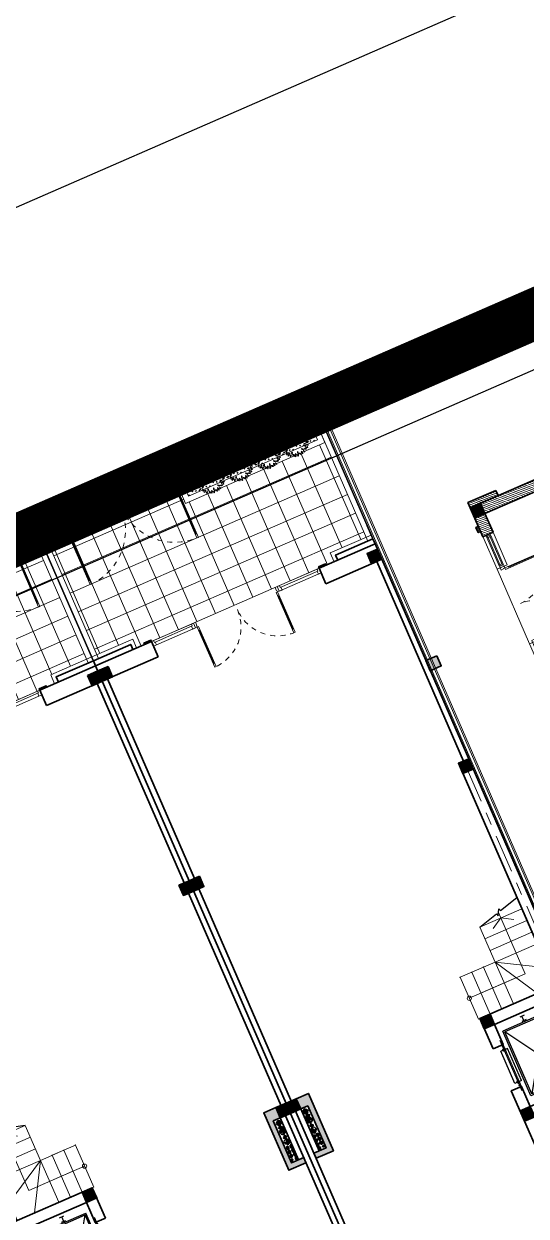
# Model space of a CAD drawing. Header units: millimetres. Extents: x 567980 to 569372, y 2065777 to 2066674.
# Drawn here: x 568796.7 to 568806.59, y 2066502.58 to 2066526.02 of the extents above; entities that cross this region are included whole.
import ezdxf

# ---------------------------------------------------------------- set-up
doc = ezdxf.new("R2010")
doc.units = ezdxf.units.MM
for name, pattern in [('ACAD_ISO03W100', [30, 12, -18]), ('CENTER', [3, 1.5, -0.5, 0.5, -0.5]), ('CENTER2', [1.125, 0.75, -0.125, 0.125, -0.125]), ('CONTINOUS', [0]), ('DIVIDEX22', [1.25, 0.625, -0.25, 0, -0.125, 0, -0.25]), ('HIDDEN', [0.75, 0.5, -0.25]), ('HIDDEN2', [0.1875, 0.125, -0.0625]), ('PHANTOM2', [1.25, 0.625, -0.125, 0.125, -0.125, 0.125, -0.125]), ('PHANTOM3', [1.5, 0.625, -0.125, 0.125, -0.125, 0.125, -0.125, 0.125, -0.125])]:
    doc.linetypes.add(name, pattern=pattern)
for name, color, linetype, lineweight in [('A-CAY', 76, 'Continuous', 13), ('A-COT VACH', 2, 'Continuous', 35), ('A-CUA', 25, 'Continuous', 5), ('A-DIM', 251, 'Continuous', 15), ('A-HATCH', 251, 'Continuous', 5), ('A-NET CAT', 214, 'Continuous', 30), ('A-NET THAY', 125, 'Continuous', 18), ('A-NOI THAT', 44, 'Continuous', 9), ('A-TRUC', 250, 'CENTER', 5), ('A-TUONG', 255, 'Continuous', 35), ('boDnv', 54, 'Continuous', 25), ('N1.1-CN', 4, 'CONTINOUS', 35), ('N1.3-TN', 6, 'CENTER2', 35), ('N1.4-TP', 4, 'PHANTOM2', 35), ('N1.5-TH', 2, 'PHANTOM3', 30), ('N1.6-NM', 3, 'DIVIDEX22', 30), ('N4-OTHER1', 143, 'CONTINOUS', 15)]:
    doc.layers.add(name, color=color, linetype=linetype, lineweight=lineweight)
for name, color, linetype in [('A-NOITHAT', 252, 'Continuous'), ('ChiaLo', 128, 'CENTER'), ('datOlienke', 42, 'Continuous'), ('LogDg', 7, 'Continuous'), ('LoLK', 6, 'Continuous'), ('M-CD', 40, 'ACAD_ISO03W100'), ('M-Control', 170, 'CENTER2'), ('M-RP', 140, 'Continuous'), ('QH', 7, 'Continuous'), ('RANHGIOI', 2, 'HIDDEN'), ('ViaHeS', 32, 'Continuous')]:
    doc.layers.add(name, color=color, linetype=linetype)
doc.styles.add('rms', font='romans.shx', dxfattribs={"width": 0.7, "bigfont": 'vns.shx'})
doc.linetypes.add('ADL', pattern='A,0.125,-0.15,["++",rms,S=0.5,R=0,X=0,Y=-0.2245],-1.35,1.125', length=2.75)

# ---------------------------------------------------------------- blocks, each defined once
blk = doc.blocks.new('NEN')
at = {"layer": 'boDnv', "color": 10, "linetype": 'ADL', "ltscale": 0.25}
blk.add_lwpolyline([(116.663, 150.753), (122.733, 148.551), (135.807, 122.411), (133.753, 116.749), (-8.129, 54.905), (-13.649, 57.26), (-23.763, 84.693), (-21.221, 90.652)], close=True, dxfattribs=at)
at = {"layer": 'ChiaLo', "ltscale": 5}
for points in [[(120.963, 110.083), (104.98, 146.751)], [(115.462, 107.686), (99.479, 144.354)]]:
    blk.add_lwpolyline(points, dxfattribs=at)
at = {"layer": 'datOlienke'}
blk.add_lwpolyline([(116.629, 151.829), (123.449, 149.355), (136.893, 122.474), (134.546, 116.004), (-8.125, 53.816), (-14.438, 56.509), (-24.839, 84.72), (-21.985, 91.41)], close=True, dxfattribs=at)
at = {"layer": 'LogDg'}
blk.add_lwpolyline([(-6.653, 51.185), (136.874, 113.746, 0.429738), (140.832, 124.658), (126.05, 154.214, 0.398858), (115.699, 157.969), (-24.481, 96.867, 0.397369), (-28.79, 86.766), (-17.356, 55.751, 0.431261)], format="xyb", close=True, dxfattribs=at)
at = {"layer": 'LoLK'}
for points in [[(123.449, 149.355), (116.629, 151.829), (104.98, 146.751), (109.375, 136.668), (126.14, 143.975)], [(104.98, 146.751), (99.479, 144.354), (107.471, 126.02), (112.971, 128.417)], [(99.479, 144.354), (93.979, 141.957), (101.971, 123.623), (107.471, 126.02)]]:
    blk.add_lwpolyline(points, close=True, dxfattribs=at)
at = {"layer": 'RANHGIOI', "color": 1, "ltscale": 9, "const_width": 1}
blk.add_lwpolyline([(-499.271, -471.636), (-50.48, -321.024, 0.050684), (130.425, -239.135), (301.319, -139.843), (460, -51.299, 0.006594), (435.293, -5.051), (303.078, 234.769), (284.672, 225.077), (-55.993, 76.586), (-56.839, 76.223, -0.005137), (-90.743, 62.093)], format="xyb", dxfattribs=at)
at = {"layer": 'ViaHeS'}
blk.add_lwpolyline([(116.629, 151.829), (123.449, 149.355), (136.893, 122.474), (134.546, 116.004), (-8.125, 53.816), (-14.438, 56.509), (-24.839, 84.72), (-21.985, 91.41)], close=True, dxfattribs=at)
blk = doc.blocks.new('NEN H01')
at = {"layer": 'datOlienke'}
blk.add_lwpolyline([(-2.11, 40), (3.153, 35.007), (4.737, 4.993), (0, 0), (-155.636, 0), (-160.347, 4.992), (-158.608, 35.008), (-153.319, 40)], close=True, dxfattribs=at)
at = {"layer": 'LoLK'}
for points in [[(-20.818, 40), (-26.818, 40), (-26.818, 20), (-20.818, 20)], [(-14.818, 40), (-20.818, 40), (-20.818, 20), (-14.818, 20)], [(3.153, 35.007), (-2.11, 40), (-14.818, 40), (-14.818, 29), (3.47, 29)]]:
    blk.add_lwpolyline(points, close=True, dxfattribs=at)
blk = doc.blocks.new('A$C1a95cbaf')
at = {"layer": 'A-HATCH'}
h = blk.add_hatch(dxfattribs=at)
h.set_pattern_fill('ANSI31', color=256, scale=300)
h.set_pattern_definition([(45, (-121341.862, 350750.01), (-26.5165043, 26.5165043), [])])
h.paths.add_polyline_path([(110, 600), (0, 600), (0, 0), (110, 0)])
at = {"layer": 'A-TUONG', "elevation": 0}
blk.add_lwpolyline([(110, 0), (0, 0), (0, 600), (110, 600)], close=True, dxfattribs=at)
blk = doc.blocks.new('*U400')
at = {"layer": 'A-CUA', "color": 32}
for points in [[(60, -40), (45, -40), (45, -18), (0, -18), (0, -40), (0, -40), (0, -82), (0, -82), (0, -103), (45, -103), (45, -82), (60, -82)], [(30, -82), (60, -82), (60, -40), (30, -40)], [(640, -40), (655, -40), (655, -18), (700, -18), (700, -40), (700, -40), (700, -82), (700, -82), (700, -103), (655, -103), (655, -82), (640, -82)], [(670, -82), (640, -82), (640, -40), (670, -40)]]:
    blk.add_lwpolyline(points, close=True, dxfattribs=at)
at = {"layer": 'A-CUA', "color": 37, "lineweight": -2}
for points in [[(45, -18), (655, -18), (655, -40), (45, -40)], [(45, -82), (655, -82), (655, -103), (45, -103)]]:
    blk.add_lwpolyline(points, close=True, dxfattribs=at)
blk = doc.blocks.new('*U375')
for p, q in [((90, -100), (50, -100)), ((70, -100), (70, -917)), ((2043, -100), (2083, -100)), ((2063, -100), (2063, -917)), ((90, -917), (50, -917)), ((2043, -917), (2083, -917))]:
    blk.add_line(p, q)
for points in [[(0, 113), (60, 113), (60, 40), (50, 40), (50, 0), (0, 0)], [(50, 0), (90, 0), (90, -1017), (50, -1017)], [(2083, 0), (2043, 0), (2043, -1017), (2083, -1017)], [(2133, 113), (2073, 113), (2073, 40), (2083, 40), (2083, 0), (2133, 0)]]:
    blk.add_lwpolyline(points, close=True)
at = {"linetype": 'HIDDEN2'}
for centre, start, end in [((50, 0), 270, 0), ((2083, 0), 180, 270)]:
    blk.add_arc(centre, 1017, start, end, dxfattribs=at)
blk = doc.blocks.new('phào cửa')
at = {"layer": 'A-HATCH'}
h = blk.add_hatch(dxfattribs=at)
h.set_pattern_fill('ANSI31', color=256, scale=250)
h.set_pattern_definition([(45, (-237697.46, 7620.01), (-22.097087, 22.097087), [])])
h.paths.add_polyline_path([(0, 0), (0, 110), (-50, 110), (-50, 0)])
at = {"layer": 'A-TUONG'}
blk.add_lwpolyline([(0, 0), (0, 110), (-50, 110), (-50, 0)], close=True, dxfattribs=at)
blk = doc.blocks.new('CỦA DI SAU')
at = {"layer": 'A-NET THAY'}
blk.add_line((2200, 0), (3800, 0), dxfattribs=at)
for points in [[(2200, 0), (1500, 0), (1500, -220), (2200, -220)], [(3800, 0), (4500, 0), (4500, -220), (3800, -220)]]:
    blk.add_lwpolyline(points, close=True, dxfattribs=at)
at = {"layer": 'A-CUA', "xscale": -1}
blk.add_blockref('*U400', (2200, -49, 0), dxfattribs=at)
at = {"layer": 'A-CUA', "extrusion": (0, 0, -1), "xscale": -0.7500000000000002, "yscale": 0.7500000000000002, "zscale": -0.7500000000000002}
blk.add_blockref('*U375', (-2200, -152), dxfattribs=at)
at = {"layer": 'A-CUA'}
blk.add_blockref('*U400', (3800, -49), dxfattribs=at)
at = {"layer": 'A-TUONG', "xscale": -1, "rotation": 90}
blk.add_blockref('phào cửa', (1390, 0, 0), dxfattribs=at)
at = {"layer": 'A-TUONG', "rotation": 270}
blk.add_blockref('phào cửa', (4610, 0, 0), dxfattribs=at)
blk = doc.blocks.new('cot 220')
at = {"layer": 'A-COT VACH'}
h = blk.add_hatch(color=256, dxfattribs=at)
h.dxf.hatch_style = 1
h.paths.add_polyline_path([(110, 110), (-110, 110), (-110, -110), (110, -110)])
blk.add_lwpolyline([(-110, -110), (110, -110), (110, 110), (-110, 110)], close=True, dxfattribs=at)
blk = doc.blocks.new('cum dh a3.3.1.6.7')
at = {"layer": 'A-HATCH'}
h = blk.add_hatch(dxfattribs=at)
h.set_pattern_fill('ANSI31', color=256, scale=0.3)
h.set_pattern_definition([(45, (-202.69897, 262.50004), (-0.0265165043, 0.0265165043), [])])
h.paths.add_polyline_path([(25.998, 0), (25.998, 0), (25.999, -0.6), (26.109, -0.6), (26.108, 0), (25.998, 0), (25.998, -0.6), (25.999, -0.6), (25.998, 0), (25.378, 0), (25.378, -0.22), (25.778, -0.22), (25.778, -2), (25.998, -2), (25.998, -1.89), (25.998, -1.89), (25.998, -1.78)])
h.paths.add_polyline_path([(25.998, -4.24), (25.998, -3.82), (25.998, -3.82), (25.778, -3.82), (25.778, -4.46), (25.998, -4.46), (25.998, -4.35), (25.998, -4.35)])
at = {"layer": 'A-TUONG'}
blk.add_lwpolyline([(25.998, -2), (25.998, 0), (25.378, 0), (25.378, -0.22), (25.778, -0.22), (25.778, -2)], close=True, dxfattribs=at)
at = {"layer": 'A-COT VACH', "xscale": 0.001, "yscale": 0.001, "zscale": 0.001, "rotation": 359.9999999999999}
blk.add_blockref('cot 220', (25.888, -0.11), dxfattribs=at)
at = {"layer": 'A-TUONG', "xscale": 0.001, "yscale": 0.001, "zscale": 0.001, "rotation": 359.9999999999999}
for name, p in [('CỦA DI SAU', (20.879, 0, 0)), ('A$C1a95cbaf', (25.998, -0.6, 0))]:
    blk.add_blockref(name, p, dxfattribs=at)
blk = doc.blocks.new('AP11B2')
at = {"layer": 'A-NOITHAT'}
for p, q in [((360, 1492), (-360, 1492)), ((-360, 1342), (-360, 1492)), ((360, 1342), (360, 1492)), ((-725, 166), (-725, 1292)), ((725, 1292), (-725, 1292)), ((-695, 366), (-695, 1262)), ((695, 1262), (-695, 1262)), ((695, 366), (-695, 1262)), ((-695, 366), (695, 1262)), ((558, 1417), (-568, 1417)), ((-435, 1392), (-435, 1442)), ((-385, 1392), (-385, 1442)), ((-335, 1442), (-385, 1442)), ((-335, 1392), (-385, 1392)), ((360, 1342), (-360, 1342)), ((-335, 1392), (-335, 1442)), ((385, 1442), (335, 1442)), ((335, 1392), (335, 1442)), ((385, 1392), (335, 1392)), ((385, 1392), (385, 1442)), ((435, 1392), (435, 1442)), ((695, 366), (695, 1262)), ((725, 166), (725, 1292)), ((-850, 757), (-850, 857)), ((-750, 807), (-850, 807)), ((-750, 757), (-750, 857)), ((750, 757), (750, 857)), ((750, 807), (850, 807)), ((850, 757), (850, 857)), ((-360, 366), (-695, 366)), ((-420, 246), (-420, 366)), ((-360, 246), (-420, 246)), ((-360, 246), (-360, 366)), ((695, 366), (360, 366)), ((360, 246), (360, 366)), ((420, 246), (360, 246)), ((420, 246), (420, 366)), ((725, 166), (-725, 166)), ((417, 226), (-417, 226)), ((-417, 186), (-417, 226)), ((417, 186), (-417, 186)), ((417, 79), (-417, 79)), ((-417, 39), (-417, 79)), ((417, 39), (-417, 39)), ((-407, -67), (-407, 25)), ((-367, 25), (-407, 25)), ((-357, -15), (-357, 15)), ((0, 186), (0, 226)), ((0, 39), (0, 79)), ((357, -15), (357, 15)), ((407, 25), (367, 25)), ((407, -67), (407, 25)), ((417, 186), (417, 226)), ((417, 39), (417, 79)), ((-387, -77), (-397, -77)), ((-377, -67), (-377, -25)), ((-367, -25), (-377, -25)), ((377, -25), (367, -25)), ((377, -67), (377, -25)), ((397, -77), (387, -77))]:
    blk.add_line(p, q, dxfattribs=at)
for centre, start, end in [((-367, 15), 0, 90), ((367, 15), 90, 180), ((-397, -67), 180, 270), ((-387, -67), 270, 0), ((-367, -15), 270, 0), ((367, -15), 180, 270), ((387, -67), 180, 270), ((397, -67), 270, 0)]:
    blk.add_arc(centre, 10, start, end, dxfattribs=at)
for p in [(-900, 0), (900, 0)]:
    blk.add_point(p, dxfattribs=at)
blk = doc.blocks.new('N-ONGDUNG')
at = {"layer": 'N4-OTHER1', "ltscale": 10}
h = blk.add_hatch(dxfattribs=at)
h.set_pattern_fill('ANSI31', color=256, scale=36, angle=-90, style=0)
h.set_pattern_definition([(315, (39548.85, 159241.4585), (3.18198052, 3.18198052), [])])
h.paths.add_polyline_path([(0, 45, -0.414214), (45, 0), (0, 0)])
h.paths.add_polyline_path([(-45, 0, -0.414214), (0, 45), (0, 0, 1)])
h.paths.add_polyline_path([(0, 0), (45, 0, -1)])
at = {"linetype": 'Continuous', "ltscale": 10}
for p, q in [((63, 0), (-63, 0)), ((0, 63), (0, -63))]:
    blk.add_line(p, q, dxfattribs=at)
blk.add_circle((0, 0), 45, dxfattribs=at)
for centre, start, end in [((-23, 0), 0, 180), ((23, 0), 180, 0)]:
    blk.add_arc(centre, 22.5, start, end, dxfattribs=at)
blk = doc.blocks.new('$cc')
h = blk.add_hatch()
h.set_pattern_fill('_USER', color=8, scale=0.05, angle=45, style=0, pattern_type=0)
h.set_pattern_definition([(45, (-200956.024176, 465343.044346), (-0.0353553390593, 0.0353553390593), [])])
edge = h.paths.add_edge_path()
edge.add_arc((-0.19, -0.25), 0.313, -53.1301, 53.1301, ccw=False)
edge.add_arc((0, 0), 0.5, 90, 270, ccw=False)
edge.add_arc((0.19, 0.25), 0.312, 126.8699, 233.1301)
at = {"color": 8}
blk.add_lwpolyline([(0, 0, -0.5), (0, -0.5, -1), (0, 0.5, 0.5), (0, 0, 0.333333), (0, 0, 0.333333)], format="xyb", dxfattribs=at)
blk.add_circle((0, 0), 0.5)
blk = doc.blocks.new('A$C9810a9bf')
at = {"layer": 'M-RP', "ltscale": 200}
for centre, radius in [((-14.75, 0), 14.75), ((-14.75, 0), 4.75), ((17.95, 0), 17.95), ((17.95, 0), 7.95)]:
    blk.add_circle(centre, radius, dxfattribs=at)
blk.add_ellipse((3.2, 0), major_axis=(-32.7, 0), ratio=0.75611402, dxfattribs=at)
at = {"layer": 'M-RP', "ltscale": 200, "xscale": 9.5, "yscale": 9.5, "zscale": 9.5, "rotation": 180}
blk.add_blockref('$cc', (-14.75, 0), dxfattribs=at)
at = {"layer": 'M-RP', "ltscale": 200, "xscale": 15.9, "yscale": 15.9, "zscale": 15.9}
blk.add_blockref('$cc', (17.95, 0), dxfattribs=at)
blk = doc.blocks.new('A$Caa2107e4')
at = {"layer": 'M-Control', "ltscale": 0.03}
for centre, radius in [((-14.75, 0), 14.75), ((-14.75, 0), 4.75), ((17.95, 0), 17.95), ((17.95, 0), 7.95)]:
    blk.add_circle(centre, radius, dxfattribs=at)
blk.add_ellipse((3.2, 0), major_axis=(-32.7, 0), ratio=0.75611402, dxfattribs=at)
at = {"layer": 'M-Control', "ltscale": 0.03, "xscale": 9.5, "yscale": 9.5, "zscale": 9.5, "rotation": 180}
blk.add_blockref('$cc', (-14.75, 0), dxfattribs=at)
at = {"layer": 'M-Control', "ltscale": 0.03, "xscale": 15.9, "yscale": 15.9, "zscale": 15.9}
blk.add_blockref('$cc', (17.95, 0), dxfattribs=at)
blk = doc.blocks.new('truc kt')
at = {"layer": 'A-HATCH'}
h = blk.add_hatch(color=256, dxfattribs=at)
h.dxf.hatch_style = 1
h.paths.add_polyline_path([(110, 1010), (110, 1120), (-260, 1120), (-260, -110), (0, -110), (0, 110), (-150, 110), (-150, 1010)])
at = {"layer": 'A-TUONG'}
for points in [[(110, 1010), (110, 1120), (-260, 1120), (-260, -110), (0, -110), (0, 110), (-150, 110), (-150, 1010), (110, 1010)], [(0, 110), (0, 1010)]]:
    blk.add_lwpolyline(points, dxfattribs=at)
at = {"layer": 'M-CD', "xscale": 34, "yscale": 34, "zscale": 34}
blk.add_blockref('$cc', (-116, 961), dxfattribs=at)
at = {"layer": 'M-RP', "ltscale": 200, "rotation": 90}
for name, p in [('A$C9810a9bf', (-26, 961)), ('A$Caa2107e4', (-26, 961)), ('A$C9810a9bf', (-101, 876)), ('A$Caa2107e4', (-101, 876)), ('A$C9810a9bf', (-101, 790)), ('A$Caa2107e4', (-101, 790)), ('A$C9810a9bf', (-101, 705)), ('A$Caa2107e4', (-101, 705)), ('A$C9810a9bf', (-26, 876)), ('A$Caa2107e4', (-26, 876)), ('A$C9810a9bf', (-26, 790)), ('A$Caa2107e4', (-26, 790)), ('A$C9810a9bf', (-26, 705)), ('A$Caa2107e4', (-26, 705))]:
    blk.add_blockref(name, p, dxfattribs=at)
at = {"layer": 'N1.1-CN', "xscale": 0.4444444444444456, "yscale": 0.4444444444444456, "zscale": 0.4444444444444456, "rotation": 90}
blk.add_blockref('N-ONGDUNG', (-20, 309), dxfattribs=at)
at = {"layer": 'N1.3-TN', "xscale": -1, "rotation": 270}
blk.add_blockref('N-ONGDUNG', (-65, 192), dxfattribs=at)
at = {"layer": 'N1.4-TP', "xscale": 1.222222222222222, "yscale": 1.222222222222222, "zscale": 1.222222222222222, "rotation": 270}
blk.add_blockref('N-ONGDUNG', (-65, 376), dxfattribs=at)
at = {"layer": 'N1.5-TH', "xscale": 0.6666666666666677, "yscale": 0.6666666666666677, "zscale": 0.6666666666666677, "rotation": 90}
for p in [(-65, 495), (-76, 282)]:
    blk.add_blockref('N-ONGDUNG', p, dxfattribs=at)
at = {"layer": 'N1.6-NM', "xscale": -1.222222222222222, "yscale": 1.222222222222222, "zscale": 1.222222222222222, "rotation": 270}
blk.add_blockref('N-ONGDUNG', (-65, 592), dxfattribs=at)
blk = doc.blocks.new('cot gia md a1')
at = {"layer": 'A-NET THAY'}
blk.add_lwpolyline([(880, 0), (880, -190), (0, -190), (0, -110)], dxfattribs=at)
at = {"layer": 'A-TUONG'}
blk.add_lwpolyline([(800, 0), (800, -110), (0, -110), (0, 0)], dxfattribs=at)
blk = doc.blocks.new('phao cua chinh mb a1')
at = {"layer": 'A-TUONG'}
blk.add_lwpolyline([(0, 0), (0, -30), (-150, -30), (-150, 0)], dxfattribs=at)
blk = doc.blocks.new('TRU CONG')
at = {"layer": 'A-NET THAY'}
blk.add_lwpolyline([(0, 0), (500, 0), (500, 220), (0, 220)], close=True, dxfattribs=at)
blk = doc.blocks.new('*U304')
for p, q in [((90, 1450), (50, 1450)), ((70, 100), (70, 1450)), ((3110, 1450), (3150, 1450)), ((3130, 100), (3130, 1450)), ((90, 100), (50, 100)), ((3110, 100), (3150, 100))]:
    blk.add_line(p, q)
for points in [[(50, 0), (90, 0), (90, 1550), (50, 1550)], [(3150, 0), (3110, 0), (3110, 1550), (3150, 1550)], [(0, -133), (60, -133), (60, -40), (50, -40), (50, 0), (0, 0)], [(3200, -133), (3140, -133), (3140, -40), (3150, -40), (3150, 0), (3200, 0)]]:
    blk.add_lwpolyline(points, close=True)
at = {"linetype": 'HIDDEN2'}
for centre, start, end in [((50, 0), 0, 90), ((3150, 0), 90, 180)]:
    blk.add_arc(centre, 1550, start, end, dxfattribs=at)
blk = doc.blocks.new('*U316')
at = {"layer": 'A-NET THAY'}
blk.add_lwpolyline([(-0.015, -0.015), (0.015, -0.015), (0.015, 0.015), (-0.015, 0.015)], close=True, dxfattribs=at)
blk = doc.blocks.new('*U317')
at = {"layer": 'A-NET THAY', "color": 0, "linetype": 'ByBlock', "lineweight": -2, "transparency": 16777216}
for p in [(0, 0), (0.15, 0), (0.3, 0), (0.45, 0), (0.6, 0), (0.75, 0), (0.9, 0), (1.05, 0), (1.2, 0), (1.35, 0), (1.5, 0), (1.65, 0), (1.8, 0), (1.95, 0), (2.1, 0), (2.25, 0)]:
    blk.add_blockref('*U316', p, dxfattribs=at)
blk = doc.blocks.new('mb-cay40')
at = {"color": 0, "linetype": 'ByBlock'}
for centre, radius, start, end in [((-654, 503), 44.2, 163.4933, 274.4697), ((-693, 471), 44.2, 343.4933, 94.4697), ((-542, 597), 98.1, 183.3189, 263.1904), ((-651, 494), 98.1, 3.3189, 83.1904), ((-554, 556), 69.9, 25.4537, 116.6852), ((-522, 648), 69.9, 205.4537, 296.6852), ((-427, 694), 54.1, 146.8151, 244.0193), ((-496, 675), 54.1, 326.8151, 64.0193), ((-390, 597), 66.9, 168.8066, 257.6391), ((-470, 545), 66.9, 348.8066, 77.6391), ((-300, 710), 100, 149.4737, 231.7586), ((-448, 683), 100, 329.4737, 51.7586), ((-231, 779), 98.1, 192.306, 259.6849), ((-344, 662), 98.1, 12.306, 79.6849), ((-148, 638), 79.7, 145.5248, 220.8327), ((-273, 631), 79.7, 325.5248, 40.8327), ((-136, 737), 62.9, 125.4093, 202.7101), ((-231, 764), 62.9, 305.4093, 22.7101), ((16, 684), 137, 133.8117, 194.3077), ((-211, 749), 137, 313.8117, 14.3077), ((113, 711), 137, 163.4642, 212.7906), ((49, 562), 68.8, 103.8914, 198.9039), ((-134, 676), 137, 343.4642, 32.7906), ((-33, 607), 68.8, 283.8914, 18.9039), ((138, 616), 80.6, 104.1004, 168.465), ((40, 710), 80.6, 284.1004, 348.465), ((230, 506), 141, 100.3005, 160.4476), ((72, 692), 141, 280.3005, 340.4476), ((260, 521), 76.9, 122.5817, 207.18), ((150, 551), 76.9, 302.5817, 27.18), ((300, 426), 53.5, 59.9815, 155.6676), ((278, 494), 53.5, 239.9815, 335.6676), ((-767, 152), 75.6, 44.2576, 108.5927), ((-736, 277), 75.6, 224.2576, 288.5927), ((-743, 226), 96, 30.9482, 110.5784), ((-695, 365), 96, 210.9482, 290.5784), ((-787, 176), 111, 280.8762, 345.4479), ((-659, 40), 111, 100.8762, 165.4479), ((-690, -39), 87.4, 54.9745, 151.3792), ((-716, 74), 87.4, 234.9745, 331.3792), ((-680, 301), 102, 69.7201, 135.6489), ((-718, 468), 102, 249.7201, 315.6489), ((-638, 119), 83.9, 60.5095, 129.292), ((-649, 257), 83.9, 240.5095, 309.292), ((-620, 357), 75.8, 22.5723, 98.3335), ((-561, 461), 75.8, 202.5723, 278.3335), ((213, 369), 79.6, 86.0282, 161.3698), ((143, 474), 79.6, 266.0282, 341.3698), ((159, -75), 77.3, 28.8072, 103.9199), ((208, 37), 77.3, 208.8072, 283.9199), ((243, 141), 78, 58.8748, 131.2135), ((232, 267), 78, 238.8748, 311.2135), ((320, 284), 110, 64.7353, 140.5781), ((282, 453), 110, 244.7353, 320.5781), ((314, -59), 90.4, 71.3712, 141.7535), ((272, 83), 90.4, 251.3712, 321.7535), ((293, 25), 97.6, 29.1952, 106.7189), ((350, 166), 97.6, 209.1952, 286.7189), ((359, 242), 79.1, 90.2529, 173.5221), ((280, 330), 79.1, 270.2529, 353.5221), ((344, 142), 53.6, 28.1981, 112.1918), ((371, 217), 53.6, 208.1981, 292.1918), ((-675, -123), 70, 71.8192, 140.0818), ((-707, -12), 70, 251.8192, 320.0818), ((-557, -163), 78, 113.4753, 203.456), ((-660, -123), 78, 293.4753, 23.456), ((-617, 21), 75, 267.1724, 337.2365), ((-551, -83), 75, 87.1724, 157.2365), ((-605, -147), 107, 271.6328, 352.0268), ((-496, -269), 107, 91.6328, 172.0268), ((-473, -294), 49.3, 76.5419, 193.4774), ((-509, -257), 49.3, 256.5419, 13.4774), ((-342, -221), 95.9, 122.8873, 186.7253), ((-489, -152), 95.9, 302.8873, 6.7253), ((-314, -281), 91.1, 159.117, 230.3606), ((-457, -318), 91.1, 339.117, 50.3606), ((-220, -348), 109, 122.117, 201.7275), ((-379, -297), 109, 302.117, 21.7275), ((-170, -364), 62.5, 129.7475, 206.0709), ((-267, -343), 62.5, 309.7475, 26.0709), ((-133, -236), 75.4, 148.7877, 221.5977), ((-253, -247), 75.4, 328.7877, 41.5977), ((-160, -372), 84.6, 5.3196, 80.419), ((-61, -281), 84.6, 185.3196, 260.419), ((100, -278), 148, 165.2071, 218.3217), ((-159, -332), 148, 345.2071, 38.3217), ((-19, -211), 70.3, 353.65, 74.6514), ((70, -151), 70.3, 173.65, 254.6514), ((110, -276), 64.3, 156.7754, 231.288), ((11, -301), 64.3, 336.7754, 51.288), ((113, -290), 96.7, 38.6962, 106.2415), ((162, -137), 96.7, 218.6962, 286.2415), ((133, -213), 116, 6.5487, 76.8911), ((275, -87), 116, 186.5487, 256.8911), ((243, -118), 50.7, 359.2557, 87.6287), ((296, -68), 50.7, 179.2557, 267.6287)]:
    blk.add_arc(centre, radius, start, end, dxfattribs=at)
blk = doc.blocks.new('*U310')
at = {"layer": 'A-CAY', "xscale": 0.0005, "yscale": 0.0005, "zscale": 0.0005, "rotation": 296.5718179110141}
blk.add_blockref('mb-cay40', (-0.044, -0.134), dxfattribs=at)
blk = doc.blocks.new('*U311')
at = {"layer": 'A-NET THAY', "color": 0, "linetype": 'ByBlock', "lineweight": -2, "transparency": 16777216}
for p in [(0, 0), (0.6, 0), (1.2, 0), (1.8, 0)]:
    blk.add_blockref('*U310', p, dxfattribs=at)
blk = doc.blocks.new('*U305')
for p, q in [((90, -100), (50, -100)), ((70, -100), (70, -1050)), ((2310, -100), (2350, -100)), ((2330, -100), (2330, -1050)), ((90, -1050), (50, -1050)), ((2310, -1050), (2350, -1050))]:
    blk.add_line(p, q)
for points in [[(0, 133), (60, 133), (60, 40), (50, 40), (50, 0), (0, 0)], [(2400, 133), (2340, 133), (2340, 40), (2350, 40), (2350, 0), (2400, 0)], [(50, 0), (90, 0), (90, -1150), (50, -1150)], [(2350, 0), (2310, 0), (2310, -1150), (2350, -1150)]]:
    blk.add_lwpolyline(points, close=True)
at = {"linetype": 'HIDDEN2'}
for centre, start, end in [((50, 0), 270, 0), ((2350, 0), 180, 270)]:
    blk.add_arc(centre, 1150, start, end, dxfattribs=at)
blk = doc.blocks.new('*U303')
at = {"ltscale": 10}
for p, q in [((900, 0), (0, 0)), ((855, -60), (45, -60)), ((855, -100), (45, -100))]:
    blk.add_line(p, q, dxfattribs=at)
for points in [[(0, -100), (45, -100), (45, -60), (60, -60), (60, 0), (0, 0)], [(900, -100), (855, -100), (855, -60), (840, -60), (840, 0), (900, 0)]]:
    blk.add_lwpolyline(points, close=True, dxfattribs=at)
blk = doc.blocks.new('MBT1 A1')
at = {"layer": 'A-HATCH'}
h = blk.add_hatch(dxfattribs=at)
h.set_pattern_fill('SQRTMPLT', color=256, scale=0.4, pattern_type=2)
h.set_pattern_definition([(6e-15, (-410.51707, -66.48982), (-3e-17, 0.4), []), (90, (-410.51707, -66.48982), (-0.4, 0), [])])
h.paths.add_polyline_path([(5.89, -17.3), (5.12, -17.3), (5.12, -17.11), (4.95, -17.11), (4.95, -17.14), (4.8, -17.14), (4.8, -17.11), (1.2, -17.11), (1.2, -17.14), (1.05, -17.14), (1.05, -17.11), (0.88, -17.11), (0.88, -17.3), (0.11, -17.3), (0.11, -19.33), (3.1, -19.33), (3.1, -19.78), (3.1, -19.89), (5.5, -19.89), (5.5, -19.78), (5.89, -19.78)])
at = {"layer": 'A-HATCH', "true_color": 0x46cb3a}
h = blk.add_hatch(dxfattribs=at)
h.set_pattern_fill('CROSS', color=95, scale=0.2, angle=-63.4282, double=1)
h.set_pattern_definition([(296.571818, (-410.51707, -66.48982), (0.0670846797, -0.022352757), [0.025, -0.075]), (26.571818, (-410.522656, -66.50659), (0.022352757, 0.0670846797), [0.025, -0.075])])
h.paths.add_polyline_path([(2.99, -19.44), (0.22, -19.44), (0.22, -19.78), (2.99, -19.78)])
at = {"layer": 'A-NET CAT'}
blk.add_lwpolyline([(1.12, -9.38), (0.717, -9.488), (0.704, -9.439), (0.633, -9.562), (0.62, -9.514), (0.22, -9.621)], dxfattribs=at)
at = {"layer": 'A-NET THAY', "ltscale": 100}
for p, q in [((0, -5.53), (1.84, -5.53)), ((1.62, -7.08), (1.62, -6.18)), ((1.12, -8.63), (0.601, -7.73)), ((1.12, -8.63), (1.12, -7.73)), ((1.37, -8.63), (1.37, -7.73)), ((1.62, -8.63), (1.62, -7.73)), ((1.12, -8.63), (0.22, -8.11)), ((1.12, -8.63), (0.22, -8.63)), ((1.12, -8.63), (1.12, -9.38)), ((1.62, -8.63), (1.12, -8.63)), ((1.87, -8.63), (1.37, -8.63)), ((1.12, -8.88), (0.22, -8.88)), ((1.12, -9.13), (0.22, -9.13)), ((1.12, -9.38), (0.22, -9.38))]:
    blk.add_line(p, q, dxfattribs=at)
at = {"layer": 'A-NET THAY', "color": 251, "ltscale": 10}
for p, q in [((1.62, -8.18), (0.67, -8.18)), ((0.67, -9.498), (0.67, -8.18)), ((1.87, -8.18), (0.92, -8.18))]:
    blk.add_line(p, q, dxfattribs=at)
at = {"layer": 'A-NET THAY'}
for p, q in [((1.2, -17.11), (4.8, -17.11)), ((3.1, -19.89), (5.5, -19.89)), ((0.5, -20), (5.5, -20))]:
    blk.add_line(p, q, dxfattribs=at)
at = {"layer": 'A-NET THAY', "ltscale": 100}
blk.add_lwpolyline([(1.87, -8.63), (1.87, -7.73), (1.84, -7.73)], dxfattribs=at)
at = {"layer": 'A-NET THAY', "ltscale": 10}
blk.add_lwpolyline([(0.446, -9.25), (0.67, -9.38), (0.894, -9.25)], dxfattribs=at)
at = {"layer": 'A-NET THAY'}
for points in [[(0, -19.78), (0, -17.22), (0.11, -17.22), (0.11, -19.78)], [(6, -19.78), (6, -17.22), (5.89, -17.22), (5.89, -19.78)], [(0.11, -19.78), (3.1, -19.78), (3.1, -19.33), (0.11, -19.33)], [(0.5, -19.89), (3.1, -19.89), (3.1, -19.78), (0.5, -19.78)], [(2.99, -19.89), (3.1, -19.89), (3.1, -19.78), (2.99, -19.78)]]:
    blk.add_lwpolyline(points, close=True, dxfattribs=at)
blk.add_lwpolyline([(2.99, -19.78), (2.99, -19.44), (0.22, -19.44), (0.22, -19.78)], dxfattribs=at)
at = {"layer": 'A-NET THAY', "ltscale": 10}
blk.add_circle((1.87, -8.18), 0.0412, dxfattribs=at)
at = {"layer": 'A-NET THAY', "ltscale": 100}
for p in [(1.37, -8.63), (1.37, -8.63), (1.62, -8.63), (1.62, -8.63), (1.87, -8.63), (1.87, -8.63)]:
    blk.add_point(p, dxfattribs=at)
at = {"layer": 'A-TRUC', "ltscale": 0.5}
for p, q in [((0.11, -16.89), (0.11, -2.11)), ((5.89, -16.89), (5.89, -2.11))]:
    blk.add_line(p, q, dxfattribs=at)
at = {"layer": 'A-TUONG'}
for p, q in [((0, -17.11), (0, -2)), ((6, -17.11), (6, -2)), ((5.89, -12.28), (5.89, -2.22)), ((1.84, -5.53), (1.84, -4.83)), ((1.73, -5.53), (1.84, -5.53)), ((0.22, -12.5), (0.22, -7.73)), ((0.22, -12.5), (0.11, -12.5)), ((0.11, -16.78), (0.11, -12.5)), ((5.89, -16.78), (5.89, -12.5)), ((0.11, -16.78), (1.2, -16.78)), ((1.2, -17.11), (1.2, -16.78)), ((5.89, -16.78), (4.8, -16.78)), ((4.8, -17.11), (4.8, -16.78)), ((0, -17.11), (1.2, -17.11)), ((4.8, -17.11), (6, -17.11))]:
    blk.add_line(p, q, dxfattribs=at)
at = {"layer": 'A-TUONG', "ltscale": 100}
blk.add_lwpolyline([(1.84, -7.08), (1.84, -7.73), (0, -7.73), (0, -5.53), (1.84, -5.53), (1.84, -6.18), (1.62, -6.18), (1.62, -5.75), (0.22, -5.75), (0.22, -7.51), (1.62, -7.51), (1.62, -7.08)], close=True, dxfattribs=at)
at = {"layer": 'A-TUONG'}
blk.add_lwpolyline([(5.78, -12.5), (6, -12.5), (6, -12.28), (5.78, -12.28)], close=True, dxfattribs=at)
at = {"layer": 'A-COT VACH', "xscale": 0.001, "yscale": 0.001, "zscale": 0.001}
for p in [(1.73, -5.64), (1.73, -7.62), (5.89, -7.62), (0.11, -12.39), (5.89, -12.39), (0.11, -16.89), (5.89, -16.89)]:
    blk.add_blockref('cot 220', p, dxfattribs=at)
at = {"layer": 'A-CUA', "extrusion": (0, 0, -1), "xscale": 0.0007500000000000045, "yscale": 0.0007500000000000045, "zscale": -0.0007500000000000046, "rotation": 179.9999363377021}
blk.add_blockref('*U305', (-2.1, -17.01), dxfattribs=at)
at = {"layer": 'A-CUA', "yscale": 0.001, "zscale": 0.001, "rotation": 6.366229791333411e-05}
for p, xscale in [((1.2, -17.01), 0.001), ((4.8, -17.01), -0.001)]:
    blk.add_blockref('*U303', p, dxfattribs=dict(at, xscale=xscale))
at = {"layer": 'A-CUA', "extrusion": (0, 0, -1), "xscale": -0.0007500000000000044, "yscale": 0.0007500000000000044, "zscale": -0.0007500000000000044}
blk.add_blockref('*U304', (-3.1, -19.78), dxfattribs=at)
at = {"layer": 'A-DIM', "xscale": 0.001, "yscale": 0.001, "zscale": 0.001}
blk.add_blockref('truc kt', (5.78, -7.62), dxfattribs=at)
at = {"layer": 'A-NET THAY', "yscale": 0.001, "zscale": 0.001}
for name, p, xscale in [('cot gia md a1', (0, -17.11), 0.001), ('phao cua chinh mb a1', (1.2, -17.11), 0.001), ('phao cua chinh mb a1', (4.8, -17.11), -0.001), ('cot gia md a1', (6, -17.11), -0.001), ('TRU CONG', (0, -20), 0.001), ('TRU CONG', (6, -20), -0.001)]:
    blk.add_blockref(name, p, dxfattribs=dict(at, xscale=xscale))
at = {"layer": 'A-NET THAY'}
for name, p in [('*U311', (0.67, -19.587)), ('*U317', (0.62, -19.835))]:
    blk.add_blockref(name, p, dxfattribs=at)
at = {"layer": 'A-NOI THAT', "linetype": 'Continuous', "xscale": -0.0009583333333333351, "yscale": 0.0009583333333333351, "zscale": 0.0009583333333333339, "rotation": 270}
blk.add_blockref('AP11B2', (0.286, -6.63), dxfattribs=at)
blk = doc.blocks.new('MBT1 B01')
at = {"layer": 'LoLK', "xscale": -1, "rotation": 180}
blk.add_blockref('MBT1 A1', (-26.818, 20), dxfattribs=at)
at = {"layer": 'LoLK'}
for name, p, rotation in [('MBT1 A1', (-14.818, 20), 180), ('cum dh a3.3.1.6.7', (-12.818, 11.015), 90)]:
    blk.add_blockref(name, p, dxfattribs=dict(at, rotation=rotation))
blk.add_blockref('NEN H01', (0, 0), dxfattribs=at)
blk = doc.blocks.new('rkg4')
at = {"layer": 'A-NET THAY'}
for points in [[(0, -13828), (0, -16834), (6010, -16453), (11000, -11138), (11000, 0), (0, 0), (0, -2000)], [(3820, -16562), (5996, -16424), (10970, -11126), (10970, -30), (30, -30), (30, -2000)], [(3817, -16512), (5973, -16376), (10920, -11106), (10920, -80), (80, -80), (80, -2000)], [(110, -13821), (110, -16716), (5960, -16346), (10890, -11094), (10890, -110), (110, -110), (110, -2000)]]:
    blk.add_lwpolyline(points, dxfattribs=at)
at = {"layer": 'A-COT VACH', "xscale": -1}
for p in [(10890, -110), (5500, -110)]:
    blk.add_blockref('cot 220', p, dxfattribs=at)
blk = doc.blocks.new('CUM CONG A3-A3.1-A6-A7')
at = {"layer": 'QH', "xscale": 0.001, "yscale": 0.001, "zscale": 0.001}
blk.add_blockref('rkg4', (29, 0), dxfattribs=at)
blk = doc.blocks.new('MB CONG KHU A')
at = {"layer": 'LoLK', "yscale": 1.067334446299388, "rotation": 113.5516717647567}
blk.add_blockref('CUM CONG A3-A3.1-A6-A7', (73.564, 241.133), dxfattribs=at)

msp = doc.modelspace()

# ---------------------------------------------------------------- linework, layer by layer
at = {"layer": 'RANHGIOI', "color": 1, "ltscale": 9, "const_width": 1}
msp.add_lwpolyline([(568198.209, 2065900.061), (568647.001, 2066050.673, 0.050684), (568827.906, 2066132.562), (568998.799, 2066231.855), (569157.481, 2066320.398, 0.006594), (569132.774, 2066366.646), (569000.559, 2066606.466), (568982.152, 2066596.774), (568641.488, 2066448.283), (568640.642, 2066447.92, -0.005137), (568606.738, 2066433.79)], format="xyb", dxfattribs=at)

# ---------------------------------------------------------------- next in the draw order: block references
at = {"layer": 'boDnv'}
msp.add_blockref('NEN', (568697.481, 2066371.697), dxfattribs=at)

# ---------------------------------------------------------------- next in the draw order: block references
at = {"layer": 'LoLK', "rotation": 23.55167177439134}
msp.add_blockref('MBT1 B01', (568832.027, 2066487.702), dxfattribs=at)

# ---------------------------------------------------------------- next in the draw order: block references
at = {"layer": 'LoLK'}
msp.add_blockref('MB CONG KHU A', (568744.879, 2066240.648), dxfattribs=at)

doc.saveas('drawing.dxf')
